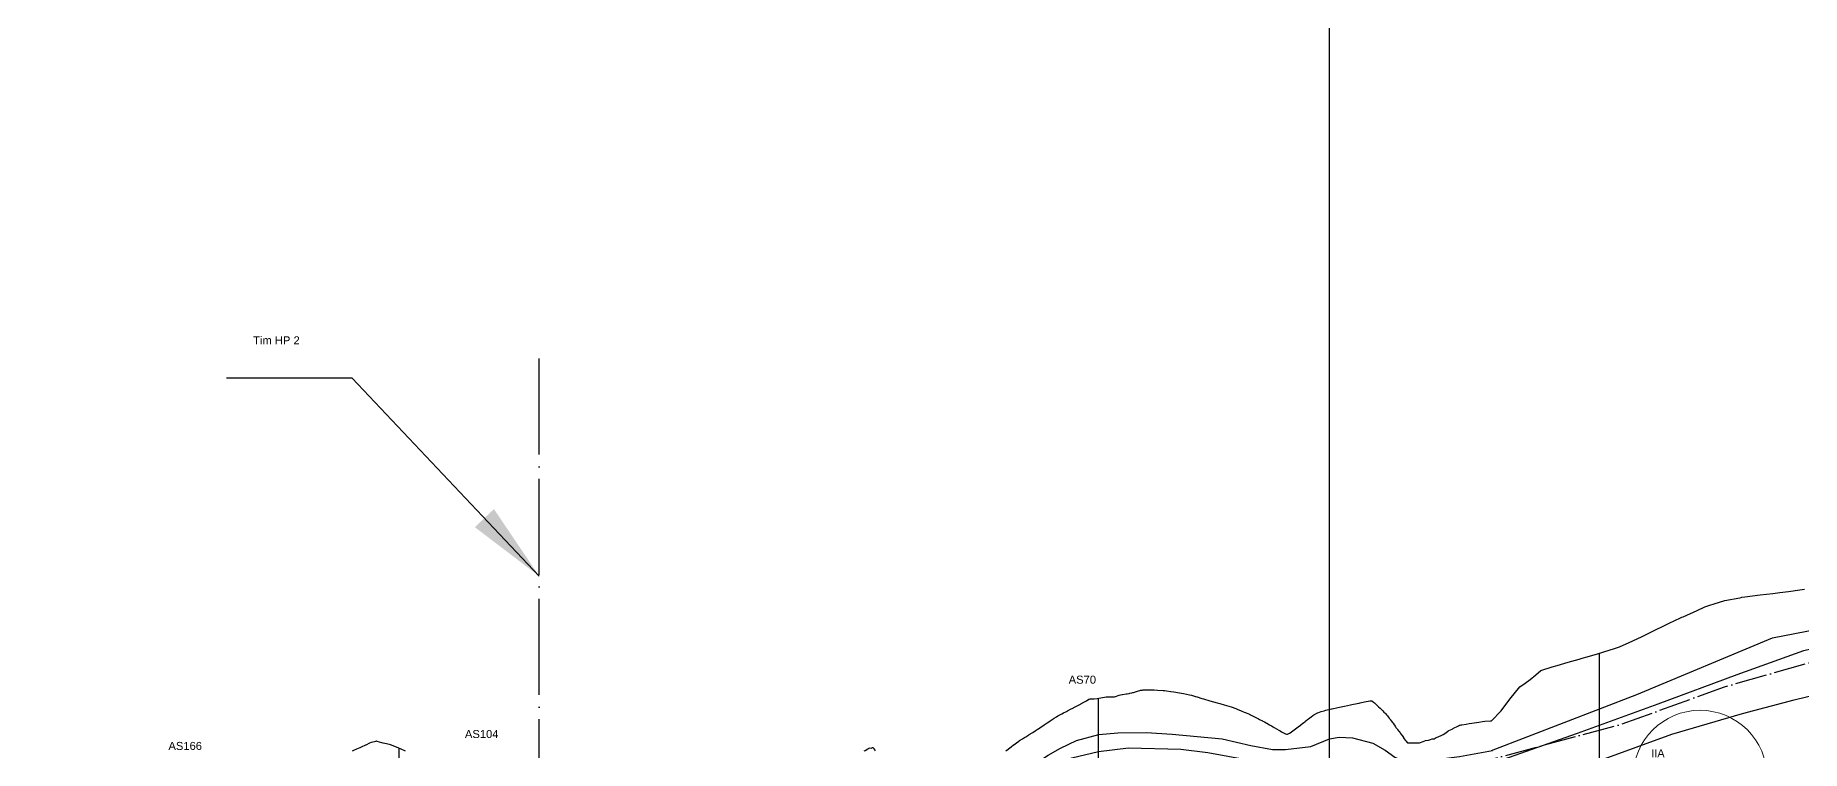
# Model space of a CAD drawing. Header units: inches. Extents: x 444671 to 463716, y 1783086 to 1794968.
# Drawn here: x 451691 to 452574, y 1787611 to 1787969 of the extents above; entities that cross this region are included whole.
import ezdxf

# ---------------------------------------------------------------- set-up
doc = ezdxf.new("R2010")
doc.units = ezdxf.units.IN
doc.header["$MEASUREMENT"] = 0
for name, pattern in [('ACAD_ISO04W100', [30, 24, -3, 0, -3]), ('DASHED2', [9.525, 6.35, -3.175]), ('HIDDEN', [0.375, 0.25, -0.125]), ('NG', [1.8, 0.8, -0.1, 0, -0.1, 0.8])]:
    doc.linetypes.add(name, pattern=pattern)
for name, color, linetype in [('CTTRINH', 4, 'Continuous'), ('Dc', 10, 'Continuous'), ('Dchat', 33, 'Continuous'), ('Dong', 252, 'HIDDEN'), ('khoanmoi', 3, 'Continuous'), ('PEGC', 3, 'Continuous'), ('Text', 3, 'Continuous'), ('Tim', 1, 'ACAD_ISO04W100')]:
    doc.layers.add(name, color=color, linetype=linetype)
for name, color, linetype, lineweight in [('DIACHAT', 33, 'Continuous', 25), ('doi', 33, 'Continuous', 25), ('HOKHOAN', 250, 'DASHED2', 20)]:
    doc.layers.add(name, color=color, linetype=linetype, lineweight=lineweight)
doc.styles.add('1VNI', font='1vni.shx', dxfattribs={"width": 0.8, "height": 15, "bigfont": 'vn1.shx'})
doc.styles.add('vn', font='')
doc.styles.add('VNARIAL', font='')
doc.styles.get('vn').set_extended_font_data('.VnArial')
doc.styles.get('VNARIAL').set_extended_font_data('.VnArial')
doc.linetypes.add('_lA1', pattern='A,2,-0.2,["x",Standard,S=0.1,R=0,X=-0.1,Y=-0.05],-0.1', length=2.3)
doc.linetypes.add('_lA2', pattern='A,2,-0.2,["xx",Standard,S=0.1,R=0,X=-0.1,Y=-0.05],-0.18', length=2.38)
doc.linetypes.add('_lB', pattern='A,2,-0.2,["xxx",Standard,S=0.1,R=0,X=-0.1,Y=-0.05],-0.26', length=2.46)
doc.dimstyles.new('1000', dxfattribs={"dimtxt": 1.5, "dimasz": 1.6, "dimexe": 1, "dimexo": 0.7, "dimgap": 0.3, "dimtad": 1, "dimjust": 2, "dimzin": 0, "dimdsep": 46, "dimtxsty": '1VNI', "dimcen": 1, "dimdle": 1.5, "dimclrd": 3, "dimclre": 3, "dimclrt": 7, "dimaunit": 1, "dimadec": 0, "dimazin": 0, "dimtfac": 1, "dimtmove": 2, "dimatfit": 3, "dimfxl": 0, "dimtolj": 1, "dimtzin": 0, "dimarcsym": 0})

msp = doc.modelspace()

# ---------------------------------------------------------------- linework, layer by layer
at = {"layer": 'Dc', "lineweight": 13}
msp.add_circle((452522.8527, 1787598.1938), 33.4288, dxfattribs=at)
at = {"layer": 'Dchat', "linetype": '_lA1', "ltscale": 70, "flags": 128}
for points in [[(452418.5006, 1787611.481), (452491.2393, 1787639.4493), (452559.0645, 1787667.931), (452620.8731, 1787679.9394), (452683.5402, 1787696.2366), (452723.029, 1787710.8183), (452848.2254, 1787759.6899), (452957.0845, 1787791.4653), (453079.3981, 1787824.4628), (453153.5159, 1787841.1098), (453211.0342, 1787861.6784), (453264.3144, 1787882.247), (453297.6145, 1787896.766), (453320.0164, 1787903.4205), (453335.2419, 1787904.677), (453357.0383, 1787902.2571), (453397.6039, 1787893.7877), (453431.0937, 1787893.1828), (453469.8429, 1787898.0224), (453514.6466, 1787901.6522), (453552.7904, 1787903.4671), (453592.1451, 1787908.3067), (453627.1938, 1787910.6809)], [(449894.6743, 1787610.7555), (449907.5031, 1787613.6246), (449919.7533, 1787616.2018), (449931.489, 1787618.1674), (449938.5605, 1787618.9057), (449943.238, 1787618.9057), (449952.1987, 1787619.1678), (449958.6925, 1787618.6686), (449968.5376, 1787617.8075), (449969.8649, 1787618.2394), (449981.483, 1787618.6025), (449992.3783, 1787618.0581), (449999.8235, 1787617.5137), (450010.9004, 1787616.2435), (450019.7531, 1787614.3254), (450022.5491, 1787613.4876), (450033.4475, 1787609.8597), (450039.1237, 1787610.3132), (450045.5519, 1787612.2885), (450069.5428, 1787615.7561), (450081.5537, 1787616.3276), (450087.56, 1787616.0347), (450092.637, 1787615.2336), (450099.9811, 1787616.6197), (450107.2457, 1787617.0468), (450117.2879, 1787616.4062), (450127.4231, 1787614.4529), (450133.5066, 1787612.8221), (450140.3508, 1787611.4908), (450146.0443, 1787611.1122), (450158.7375, 1787610.5951), (450168.2672, 1787611.3789), (450185.3731, 1787615.0661), (450197.9299, 1787617.5741), (450213.1774, 1787618.4699), (450224.7065, 1787620.2928), (450255.2016, 1787624.0548), (450275.8904, 1787625.8463), (450293.1111, 1787626.742), (450303.918, 1787625.8385), (450312.0404, 1787624.9572), (450334.4369, 1787624.0781), (450395.8781, 1787627.1719), (450480.7664, 1787632.8508), (450567.0581, 1787636.4616), (450622.8198, 1787636.4616), (450653.8455, 1787633.742), (450666.3168, 1787632.1032), (450676.3437, 1787630.5427), (450688.5075, 1787628.6537), (450698.108, 1787627.2978), (450701.1874, 1787626.6854), (450705.7387, 1787625.7301), (450710.715, 1787625.4926), (450720.2207, 1787624.6897), (450729.4081, 1787623.8222), (450743.3057, 1787622.427), (450762.379, 1787619.4194), (450802.2927, 1787613.2193), (450833.1268, 1787606.2577), (450859.1317, 1787601.9293), (450868.2989, 1787600.6509), (450912.5756, 1787600.8325), (450978.5794, 1787600.8325), (451016.3981, 1787601.8527), (451053.0961, 1787599.7775), (451083.5197, 1787595.6577), (451112.912, 1787595.1428), (451143.1284, 1787598.5564), (451147.2311, 1787599.5381), (451172.2709, 1787609.0994), (451193.1312, 1787614.0844), (451217.1659, 1787618.1629), (451246.1889, 1787619.9756), (451263.4213, 1787619.9756), (451283.8281, 1787621.3351), (451303.4864, 1787622.956), (451323.2833, 1787623.9963), (451338.538, 1787625.5438), (451347.3357, 1787626.2218), (451356.6894, 1787626.8895), (451368.0475, 1787626.4444), (451374.506, 1787627.112), (451386.1028, 1787626.7028), (451406.3761, 1787625.361), (451433.2134, 1787623.3927), (451468.9774, 1787619.9408), (451497.0457, 1787616.7422), (451526.1651, 1787612.5508), (451542.6614, 1787609.3522), (451555.7273, 1787605.883), (451574.348, 1787602.8733), (451588.5234, 1787598.6879), (451608.2638, 1787589.5302), (451624.5454, 1787579.5254), (451636.0104, 1787571.6339), (451646.2015, 1787571.6339), (451652.5398, 1787573.2816), (451670.6891, 1787575.7657), (451688.3411, 1787577.0078), (451709.2251, 1787576.511), (451728.8661, 1787574.2752), (451743.7833, 1787571.2943), (451760.1922, 1787569.3069), (451779.6598, 1787568.0653), (451800.0466, 1787569.3074), (451815.0095, 1787571.5455), (451832.1643, 1787576.0169), (451850.3135, 1787580.7368), (451866.7224, 1787583.9662), (451878.6562, 1787584.463), (451895.5623, 1787582.7241), (451914.4574, 1787578.5011), (451926.8884, 1787575.2717), (451940.6173, 1787573.6947), (451948.8372, 1787573.6445), (451963.0415, 1787576.643), (451978.4936, 1787578.3862), (451992.4504, 1787577.6391), (452011.9254, 1787574.4023), (452028.6237, 1787571.414), (452043.8266, 1787569.1728), (452053.7958, 1787567.6786), (452055.8455, 1787567.8461), (452060.8797, 1787569.6674), (452068.7783, 1787574.0037), (452076.1015, 1787577.9163), (452085.3179, 1787582.2866), (452093.9095, 1787584.7839), (452101.4459, 1787586.6521), (452112.7203, 1787587.8379), (452128.3461, 1787587.245), (452140.2835, 1787585.628), (452148.5187, 1787584.9608), (452155.6409, 1787586.0728), (452162.9858, 1787589.1862), (452173.4467, 1787594.7459), (452187.5164, 1787603.2154), (452196.8725, 1787609.2094), (452203.0422, 1787612.7321), (452211.0849, 1787616.5849), (452222.2124, 1787619.4471), (452231.7402, 1787620.4292), (452245.8681, 1787620.586), (452258.8972, 1787619.6449), (452283.8978, 1787617.2904), (452298.1827, 1787613.9966), (452309.0141, 1787611.9576), (452315.495, 1787611.9567), (452328.2101, 1787613.5252), (452337.6287, 1787617.2896), (452342.338, 1787618.2306), (452349.0881, 1787617.9169), (452359.2915, 1787615.2505), (452365.4492, 1787611.6389), (452370.1585, 1787608.1883), (452374.24, 1787606.4629), (452379.7341, 1787606.1492), (452390.793, 1787607.0595), (452402.518, 1787608.5015), (452419.0616, 1787611.5252)]]:
    msp.add_lwpolyline(points, dxfattribs=at)
at = {"layer": 'Dchat', "linetype": '_lA2', "ltscale": 70, "flags": 128}
for points in [[(452418.5617, 1787605.0051), (452461.5754, 1787620.1338), (452501.9401, 1787634.843), (452541.3551, 1787649.5515), (452574.6809, 1787661.5559), (452592.4501, 1787665.6468), (452613.4571, 1787670.7077), (452624.4694, 1787671.5704), (452632.4573, 1787670.7077), (452641.3097, 1787676.9639), (452659.5431, 1787684.352), (452680.4595, 1787690.838), (452728.5147, 1787705.72), (452810.0252, 1787739.2555), (452895.3715, 1787765.1258), (452971.1283, 1787788.1216), (453035.5976, 1787804.4372), (453096.0112, 1787820.7259), (453149.6949, 1787833.4729), (453176.2256, 1787840.8078), (453189.0671, 1787842.7087), (453199.7692, 1787842.9467), (453203.5745, 1787842.7087), (453211.185, 1787849.5997), (453222.1245, 1787856.0155), (453247.7274, 1787869.1567), (453279.7758, 1787882.4992), (453303.8122, 1787891.5722), (453325.1778, 1787895.8418), (453344.941, 1787895.308), (453362.5676, 1787891.0384), (453370.6106, 1787885.8807), (453375.341, 1787881.6451), (453387.567, 1787885.4572), (453410.4583, 1787887.5749), (453445.2189, 1787890.1164), (453485.4905, 1787894.352), (453548.4831, 1787898.2169), (453601.0856, 1787903.58), (453627.1938, 1787903.8435)], [(449894.6743, 1787607.4586), (449901.4435, 1787609.1542), (449909.6077, 1787611.3712), (449921.0555, 1787614.0316), (449931.527, 1787615.7166), (449938.2714, 1787616.5147), (449943.238, 1787617.0896), (449945.9962, 1787616.8733), (449950.0526, 1787616.5985), (449955.0028, 1787615.8427), (449959.3343, 1787614.3999), (449962.6344, 1787612.6135), (449965.4624, 1787610.0105), (449968.9941, 1787611.1609), (449974.9945, 1787612.5149), (449985.5034, 1787613.9058), (449988.3827, 1787614.1781), (450001.807, 1787613.4193), (450027.6425, 1787608.3602), (450038.3283, 1787607.6014), (450051.246, 1787609.1191), (450065.7016, 1787612.1641), (450075.8331, 1787613.6818), (450082.6719, 1787613.6818), (450090.7772, 1787611.1523), (450101.2254, 1787613.9348), (450114.6497, 1787613.4288), (450128.8339, 1787610.8993), (450146.2013, 1787609.8728), (450164.251, 1787609.1926), (450179.4796, 1787609.768), (450201.079, 1787612.689), (450226.2783, 1787614.7113), (450261.8273, 1787618.0817), (450283.553, 1787618.9835), (450296.0167, 1787618.2416), (450311.9648, 1787615.7185), (450321.6309, 1787612.3882), (450329.5261, 1787608.4459), (450342.8337, 1787612.0779), (450365.8875, 1787614.7587), (450413.6619, 1787618.0385), (450450.1162, 1787621.0635), (450465.2749, 1787621.5681), (450475.6771, 1787620.0549), (450481.3582, 1787616.6494), (450494.6433, 1787621.1656), (450517.0835, 1787623.435), (450574.002, 1787626.5562), (450625.6998, 1787625.4215), (450668.4239, 1787620.8967), (450677.8774, 1787620.2527), (450685.2674, 1787619.5341), (450690.7262, 1787618.5571), (450698.108, 1787616.6978), (450700.4957, 1787615.7715), (450703.2523, 1787613.8847), (450711.0279, 1787614.4696), (450719.7705, 1787614.2456), (450729.8582, 1787613.3496), (450745.9984, 1787611.3334), (450768.4154, 1787607.0771), (450791.2807, 1787601.9247), (450813.2903, 1787596.2681), (450821.9343, 1787594.4217), (450868.2989, 1787587.8619), (450958.2438, 1787584.1432), (450991.4284, 1787580.8949), (451003.5399, 1787578.0726), (451011.6142, 1787574.0408), (451025.0234, 1787577.2837), (451043.1906, 1787578.4932), (451089.7023, 1787578.077), (451123.0931, 1787579.7305), (451140.949, 1787583.2863), (451162.3354, 1787589.1149), (451187.2215, 1787594.9436), (451209.3856, 1787598.8294), (451231.9386, 1787601.938), (451265.4922, 1787605.8536), (451287.6563, 1787608.5736), (451309.956, 1787610.4329), (451323.3384, 1787610.8341), (451338.538, 1787610.5784), (451343.6982, 1787610.009), (451349.5067, 1787608.9536), (451355.4472, 1787606.9748), (451359.1175, 1787605.3959), (451371.0811, 1787607.3811), (451384.4033, 1787608.0468), (451406.0519, 1787607.714), (451437.026, 1787606.0498), (451454.3448, 1787604.3857), (451477.7303, 1787602.7294), (451510.0366, 1787599.0683), (451537.6801, 1787594.076), (451556.2139, 1787590.0359), (451568.3349, 1787586.4077), (451592.026, 1787579.1859), (451605.9134, 1787571.7698), (451619.6437, 1787564.6466), (451626.203, 1787558.8871), (451629.3832, 1787554.5179), (451636.6106, 1787561.1724), (451643.3772, 1787566.2038), (451648.098, 1787568.0906), (451656.5025, 1787569.998), (451671.6092, 1787571.4131), (451690.6937, 1787571.4788), (451717.1506, 1787568.5665), (451734.8632, 1787565.8782), (451752.5759, 1787561.3977), (451767.8222, 1787555.1249), (451784.6311, 1787560.8373), (451803.8633, 1787565.8417), (451823.4379, 1787568.6357), (451852.2005, 1787574.623), (451871.5753, 1787576.8183), (451886.1944, 1787576.4155), (451904.3707, 1787573.4218), (451920.35, 1787569.6299), (451940.6173, 1787565.6947), (451951.5792, 1787564.2432), (451963.7633, 1787564.6423), (451985.7348, 1787566.8377), (451993.3826, 1787567.0361), (452011.1595, 1787565.2399), (452040.5214, 1787558.2548), (452059.297, 1787551.4692), (452069.3575, 1787560.8511), (452080.7427, 1787569.0337), (452088.7323, 1787573.2248), (452100.7167, 1787576.6176), (452111.1032, 1787577.0168), (452118.1646, 1787576.4248), (452132.7457, 1787574.429), (452148.1257, 1787570.8366), (452157.7132, 1787567.2443), (452167.3565, 1787579.4439), (452181.538, 1787592.6159), (452195.9193, 1787601.7964), (452208.7027, 1787607.7836), (452222.0853, 1787610.9769), (452237.1229, 1787612.7701), (452263.2889, 1787612.1713), (452276.727, 1787610.5725), (452296.701, 1787606.7805), (452317.8735, 1787603.9865), (452331.7032, 1787602.3891), (452345.0858, 1787601.7904), (452357.6695, 1787601.3912), (452364.533, 1787600.2451), (452374.7168, 1787596.3923), (452382.4769, 1787598.9666), (452388.6153, 1787600.8348), (452401.3208, 1787602.7093), (452418.7207, 1787604.9759)]]:
    msp.add_lwpolyline(points, dxfattribs=at)
at = {"layer": 'Dchat', "linetype": '_lB', "ltscale": 70, "flags": 128}
msp.add_lwpolyline([(452418.5129, 1787587.7152), (452453.4272, 1787599.5639), (452508.7758, 1787619.7332), (452544.0738, 1787630.0645), (452569.8599, 1787636.8278), (452596.6169, 1787643.3098), (452614.7525, 1787647.6245), (452628.7879, 1787649.3505), (452638.7189, 1787649.3505), (452644.6003, 1787655.1903), (452653.4527, 1787660.5838), (452673.1005, 1787668.1343), (452735.1085, 1787692.5832), (452811.7874, 1787723.0648), (452909.079, 1787756.0178), (453005.546, 1787784.8517), (453059.1168, 1787798.5368), (453121.1867, 1787813.6068), (453169.5578, 1787823.6659), (453192.5936, 1787824.9706), (453209.9435, 1787821.5352), (453234.8848, 1787840.2691), (453277.2316, 1787865.1925), (453306.8163, 1787875.6256), (453336.9811, 1787877.9441), (453359.0246, 1787874.4664), (453369.6038, 1787867.9493), (453420.383, 1787877.0056), (453487.138, 1787885.2856), (453556.6554, 1787891.2656), (453627.1938, 1787893.9252)], dxfattribs=at)
at = {"layer": 'Dchat', "lineweight": 13}
msp.add_lwpolyline([(452221.9809, 1787637.3548), (452221.9809, 1787537.3548)], dxfattribs=at)
at = {"layer": 'Defpoints', "linetype": 'ByBlock'}
msp.add_lwpolyline([(452337.4459, 1788790.5698), (452337.4459, 1785760.786)], dxfattribs=at)
at = {"layer": 'DIACHAT', "color": 3, "linetype": 'ByBlock', "ltscale": 10}
for points in [[(452175.766, 1787611.3548), (452176.9123, 1787612.2508), (452177.0449, 1787612.3548), (452177.1417, 1787612.4301), (452178.3384, 1787613.3548), (452179.5806, 1787614.3015), (452179.6496, 1787614.3548), (452179.7508, 1787614.4312), (452181.0418, 1787615.3548), (452182.2199, 1787616.1653), (452182.5016, 1787616.3548), (452182.6446, 1787616.4492), (452184.053, 1787617.3548), (452185.0231, 1787617.9575), (452185.6713, 1787618.3548), (452187.2524, 1787619.3434), (452187.271, 1787619.3548), (452187.4308, 1787619.455), (452188.8668, 1787620.3548), (452189.1828, 1787620.5612), (452190.4278, 1787621.3548), (452191.8884, 1787622.3218), (452191.9382, 1787622.3548), (452192.022, 1787622.4104), (452193.4498, 1787623.3548), (452193.7637, 1787623.564), (452194.958, 1787624.3548), (452195.4558, 1787624.6866), (452196.4641, 1787625.3548), (452197.2495, 1787625.8752), (452197.9689, 1787626.3548), (452198.9805, 1787627.0275), (452199.4739, 1787627.3548), (452199.992, 1787627.6935), (452201.0379, 1787628.3548), (452201.7612, 1787628.8039), (452202.7306, 1787629.3548), (452203.7595, 1787629.939), (452204.5851, 1787630.3548), (452206.0096, 1787631.0683), (452206.5586, 1787631.3548), (452208.1231, 1787632.1726), (452208.4755, 1787632.3548), (452208.8294, 1787632.5419), (452210.4371, 1787633.3548), (452211.158, 1787633.7454), (452212.3343, 1787634.3548), (452213.8332, 1787635.189), (452214.1465, 1787635.3548), (452214.8083, 1787635.7332), (452216.0132, 1787636.3548), (452217.3043, 1787637.134), (452217.5329, 1787637.2294), (452217.9277, 1787637.3548), (452217.9561, 1787637.3548), (452217.9724, 1787637.3548), (452217.9893, 1787637.3548), (452219.3142, 1787637.3548), (452219.8648, 1787637.3548), (452221.354, 1787637.5412), (452225.8728, 1787638.3548), (452226.2691, 1787638.3548), (452226.4078, 1787638.3548), (452226.8073, 1787638.3548), (452226.8886, 1787638.3548), (452227.2908, 1787638.3548), (452228.0564, 1787638.3548), (452228.5309, 1787638.3548), (452228.7877, 1787638.3548), (452230.0597, 1787638.3548), (452231.0171, 1787638.7282), (452231.8904, 1787639.0732), (452232.4323, 1787639.1973), (452233.1311, 1787639.3548), (452233.8725, 1787639.5243), (452234.0526, 1787639.5613), (452235.83, 1787639.8211), (452236.4263, 1787639.8812), (452237.4615, 1787640.0136), (452237.8145, 1787640.1398), (452238.7454, 1787640.3548), (452239.2687, 1787640.4895), (452239.6213, 1787640.5558), (452240.6358, 1787640.9152), (452242.1101, 1787641.3548), (452242.7312, 1787641.5378), (452243.1454, 1787641.6599), (452244.0473, 1787641.7678), (452244.4905, 1787641.8207), (452245.7073, 1787641.8689), (452246.6273, 1787641.9052), (452248.2672, 1787641.9176), (452249.8984, 1787641.9108), (452251.5941, 1787641.7584), (452254.4338, 1787641.5868), (452255.1528, 1787641.481), (452256.1013, 1787641.3548), (452258.2455, 1787641.0539), (452259.7272, 1787640.8798), (452262.6155, 1787640.3548), (452264.5971, 1787639.999), (452267.5511, 1787639.3548), (452268.5041, 1787639.1449), (452270.6071, 1787638.578), (452271.2238, 1787638.4142), (452271.4125, 1787638.3548), (452273.6608, 1787637.6094), (452274.5332, 1787637.3548), (452277.7293, 1787636.3581), (452277.7417, 1787636.3548), (452277.7701, 1787636.3469), (452281.3728, 1787635.3548), (452282.7502, 1787634.9587), (452284.8767, 1787634.3548), (452287.1675, 1787633.746), (452288.4514, 1787633.3548), (452290.8042, 1787632.4753), (452291.0445, 1787632.3548), (452291.3607, 1787632.2201), (452293.4017, 1787631.3548), (452294.8733, 1787630.7481), (452295.8267, 1787630.3548), (452297.5, 1787629.6643), (452298.102, 1787629.3548), (452298.3968, 1787629.2058), (452300.0705, 1787628.3548), (452300.9995, 1787627.8962), (452302.0702, 1787627.3548), (452302.6544, 1787627.0774), (452304.127, 1787626.3548), (452304.313, 1787626.266), (452305.0982, 1787625.8654), (452305.9587, 1787625.3548), (452306.2586, 1787625.1814), (452307.6596, 1787624.3548), (452308.5709, 1787623.832), (452309.3852, 1787623.3548), (452309.9167, 1787623.0492), (452311.1216, 1787622.3548), (452312.2873, 1787621.693), (452312.8701, 1787621.3548), (452313.6018, 1787620.9399), (452314.6232, 1787620.3548), (452315.2887, 1787619.9463), (452315.6535, 1787619.791), (452316.0605, 1787619.6205), (452316.3276, 1787619.6503), (452316.6338, 1787619.645), (452317.5597, 1787620.1728), (452317.7098, 1787620.2502), (452317.7961, 1787620.3169), (452317.8371, 1787620.3548), (452317.9147, 1787620.4122), (452319.1877, 1787621.3548), (452319.9596, 1787621.927), (452320.5376, 1787622.3548), (452321.8706, 1787623.3243), (452321.9107, 1787623.3548), (452323.0896, 1787624.2497), (452323.2213, 1787624.3548), (452324.2707, 1787625.1554), (452324.5195, 1787625.3548), (452325.4447, 1787626.0642), (452325.8064, 1787626.3548), (452326.6162, 1787626.9783), (452327.0837, 1787627.3548), (452327.7712, 1787627.888), (452328.3501, 1787628.3548), (452329.2572, 1787628.9651), (452329.7942, 1787629.3548), (452331.5971, 1787630.2953), (452331.7616, 1787630.3548), (452333.417, 1787630.9538), (452334.904, 1787631.3548), (452335.7943, 1787631.6379), (452338.5926, 1787632.3548), (452338.65, 1787632.371), (452338.8526, 1787632.4213), (452341.7596, 1787633.0179), (452343.3645, 1787633.3548), (452345.1577, 1787633.7278), (452348.1381, 1787634.3548), (452348.7903, 1787634.4906), (452351.3338, 1787635.0267), (452352.3663, 1787635.2325), (452352.9395, 1787635.3548), (452355.12, 1787635.7977), (452357.6863, 1787636.3548), (452357.768, 1787636.3721), (452357.8047, 1787636.3726), (452357.9289, 1787636.3548), (452358.7115, 1787636.3548), (452359.5175, 1787635.7633), (452359.9934, 1787635.3548), (452360.9495, 1787634.5048), (452361.0861, 1787634.3548), (452361.9576, 1787633.5692), (452362.15, 1787633.3548), (452362.9407, 1787632.6325), (452363.1861, 1787632.3548), (452363.8934, 1787631.6979), (452364.1913, 1787631.3548), (452364.824, 1787630.7692), (452365.1744, 1787630.3548), (452365.7278, 1787629.8411), (452366.1361, 1787629.3548), (452366.5242, 1787628.9272), (452366.9758, 1787628.3548), (452367.4626, 1787627.6713), (452367.6789, 1787627.3548), (452367.9015, 1787627.0857), (452368.4587, 1787626.3548), (452369.0654, 1787625.5386), (452369.2068, 1787625.3548), (452369.3332, 1787625.169), (452369.9107, 1787624.3548), (452370.0548, 1787624.1535), (452370.6296, 1787623.3548), (452370.801, 1787623.0784), (452371.3389, 1787622.3548), (452371.6364, 1787621.9561), (452372.0783, 1787621.3548), (452372.3879, 1787621.0424), (452372.9354, 1787620.3548), (452373.1152, 1787620.0875), (452373.623, 1787619.3548), (452373.7818, 1787619.1536), (452374.3559, 1787618.3548), (452374.4643, 1787618.1515), (452374.9661, 1787617.3548), (452375.4657, 1787616.7441), (452375.684, 1787616.3548), (452376.3446, 1787615.5498), (452376.5447, 1787615.3548), (452376.8076, 1787615.3548), (452379.7434, 1787615.3548), (452380.1657, 1787615.3548), (452382.2585, 1787615.3548), (452382.3702, 1787615.3548), (452382.6466, 1787615.3548), (452384.3619, 1787616.0786), (452385.2086, 1787616.3548), (452385.6121, 1787616.5356), (452387.0815, 1787616.7531), (452388.0012, 1787616.9791), (452388.8843, 1787617.3548), (452389.8871, 1787617.3548), (452390.9069, 1787618.0069), (452391.9465, 1787618.3548), (452393.8029, 1787619.1337), (452394.136, 1787619.3548), (452394.3875, 1787619.5359), (452395.6899, 1787620.3548), (452396.7389, 1787621.1274), (452397.0637, 1787621.3548), (452397.2758, 1787621.4659), (452398.1406, 1787621.9145), (452398.8271, 1787622.2562), (452399.0507, 1787622.3548), (452400.2963, 1787622.9424), (452400.9946, 1787623.3548), (452401.4579, 1787623.5906), (452402.0578, 1787623.9189), (452402.5687, 1787624.1443), (452402.9032, 1787624.268), (452403.4241, 1787624.3548), (452403.6458, 1787624.3886), (452403.6979, 1787624.3998), (452405.9686, 1787624.7519), (452407.4415, 1787624.9813), (452408.7302, 1787625.1793), (452409.9165, 1787625.3548), (452412.1859, 1787625.7008), (452414.0596, 1787625.9696), (452415.319, 1787626.1139), (452418.0675, 1787626.3548), (452418.4996, 1787626.3963)], [(452175.766, 1787611.3548), (452176.9123, 1787612.2508), (452177.0449, 1787612.3548), (452177.1417, 1787612.4301), (452178.3384, 1787613.3548), (452179.5806, 1787614.3015), (452179.6496, 1787614.3548), (452179.7508, 1787614.4312), (452181.0418, 1787615.3548), (452182.2199, 1787616.1653), (452182.5016, 1787616.3548), (452182.6446, 1787616.4492), (452184.053, 1787617.3548), (452185.0231, 1787617.9575), (452185.6713, 1787618.3548), (452187.2524, 1787619.3434), (452187.271, 1787619.3548), (452187.4308, 1787619.455), (452188.8668, 1787620.3548), (452189.1828, 1787620.5612), (452190.4278, 1787621.3548), (452191.8884, 1787622.3218), (452191.9382, 1787622.3548), (452192.022, 1787622.4104), (452193.4498, 1787623.3548), (452193.7637, 1787623.564), (452194.958, 1787624.3548), (452195.4558, 1787624.6866), (452196.4641, 1787625.3548), (452197.2495, 1787625.8752), (452197.9689, 1787626.3548), (452198.9805, 1787627.0275), (452199.4739, 1787627.3548), (452199.992, 1787627.6935), (452201.0379, 1787628.3548), (452201.7612, 1787628.8039), (452202.7306, 1787629.3548), (452203.7595, 1787629.939), (452204.5851, 1787630.3548), (452206.0096, 1787631.0683), (452206.5586, 1787631.3548), (452208.1231, 1787632.1726), (452208.4755, 1787632.3548), (452208.8294, 1787632.5419), (452210.4371, 1787633.3548), (452211.158, 1787633.7454), (452212.3343, 1787634.3548), (452213.8332, 1787635.189), (452214.1465, 1787635.3548), (452214.8083, 1787635.7332), (452216.0132, 1787636.3548), (452217.3043, 1787637.134), (452217.5329, 1787637.2294), (452217.9277, 1787637.3548), (452217.9561, 1787637.3548), (452217.9724, 1787637.3548), (452217.9893, 1787637.3548), (452219.3142, 1787637.3548), (452219.8648, 1787637.3548), (452221.354, 1787637.5412), (452225.8728, 1787638.3548), (452226.2691, 1787638.3548), (452226.4078, 1787638.3548), (452226.8073, 1787638.3548), (452226.8886, 1787638.3548), (452227.2908, 1787638.3548), (452228.0564, 1787638.3548), (452228.5309, 1787638.3548), (452228.7877, 1787638.3548), (452230.0597, 1787638.3548), (452231.0171, 1787638.7282), (452231.8904, 1787639.0732), (452232.4323, 1787639.1973), (452233.1311, 1787639.3548), (452233.8725, 1787639.5243), (452234.0526, 1787639.5613), (452235.83, 1787639.8211), (452236.4263, 1787639.8812), (452237.4615, 1787640.0136), (452237.8145, 1787640.1398), (452238.7454, 1787640.3548), (452239.2687, 1787640.4895), (452239.6213, 1787640.5558), (452240.6358, 1787640.9152), (452242.1101, 1787641.3548), (452242.7312, 1787641.5378), (452243.1454, 1787641.6599), (452244.0473, 1787641.7678), (452244.4905, 1787641.8207), (452245.7073, 1787641.8689), (452246.6273, 1787641.9052), (452248.2672, 1787641.9176), (452249.8984, 1787641.9108), (452251.5941, 1787641.7584), (452254.4338, 1787641.5868), (452255.1528, 1787641.481), (452256.1013, 1787641.3548), (452258.2455, 1787641.0539), (452259.7272, 1787640.8798), (452262.6155, 1787640.3548), (452264.5971, 1787639.999), (452267.5511, 1787639.3548), (452268.5041, 1787639.1449), (452270.6071, 1787638.578), (452271.2238, 1787638.4142), (452271.4125, 1787638.3548), (452273.6608, 1787637.6094), (452274.5332, 1787637.3548), (452277.7293, 1787636.3581), (452277.7417, 1787636.3548), (452277.7701, 1787636.3469), (452281.3728, 1787635.3548), (452282.7502, 1787634.9587), (452284.8767, 1787634.3548), (452287.1675, 1787633.746), (452288.4514, 1787633.3548), (452290.8042, 1787632.4753), (452291.0445, 1787632.3548), (452291.3607, 1787632.2201), (452293.4017, 1787631.3548), (452294.8733, 1787630.7481), (452295.8267, 1787630.3548), (452297.5, 1787629.6643), (452298.102, 1787629.3548), (452298.3968, 1787629.2058), (452300.0705, 1787628.3548), (452300.9995, 1787627.8962), (452302.0702, 1787627.3548), (452302.6544, 1787627.0774), (452304.127, 1787626.3548), (452304.313, 1787626.266), (452305.0982, 1787625.8654), (452305.9587, 1787625.3548), (452306.2586, 1787625.1814), (452307.6596, 1787624.3548), (452308.5709, 1787623.832), (452309.3852, 1787623.3548), (452309.9167, 1787623.0492), (452311.1216, 1787622.3548), (452312.2873, 1787621.693), (452312.8701, 1787621.3548), (452313.6018, 1787620.9399), (452314.6232, 1787620.3548), (452315.2887, 1787619.9463), (452315.6535, 1787619.791), (452316.0605, 1787619.6205), (452316.3276, 1787619.6503), (452316.6338, 1787619.645), (452317.5597, 1787620.1728), (452317.7098, 1787620.2502), (452317.7961, 1787620.3169), (452317.8371, 1787620.3548), (452317.9147, 1787620.4122), (452319.1877, 1787621.3548), (452319.9596, 1787621.927), (452320.5376, 1787622.3548), (452321.8706, 1787623.3243), (452321.9107, 1787623.3548), (452323.0896, 1787624.2497), (452323.2213, 1787624.3548), (452324.2707, 1787625.1554), (452324.5195, 1787625.3548), (452325.4447, 1787626.0642), (452325.8064, 1787626.3548), (452326.6162, 1787626.9783), (452327.0837, 1787627.3548), (452327.7712, 1787627.888), (452328.3501, 1787628.3548), (452329.2572, 1787628.9651), (452329.7942, 1787629.3548), (452331.5971, 1787630.2953), (452331.7616, 1787630.3548), (452333.417, 1787630.9538), (452334.904, 1787631.3548), (452335.7943, 1787631.6379), (452338.5926, 1787632.3548), (452338.65, 1787632.371), (452338.8526, 1787632.4213), (452341.7596, 1787633.0179), (452343.3645, 1787633.3548), (452345.1577, 1787633.7278), (452348.1381, 1787634.3548), (452348.7903, 1787634.4906), (452351.3338, 1787635.0267), (452352.3663, 1787635.2325), (452352.9395, 1787635.3548), (452355.12, 1787635.7977), (452357.6863, 1787636.3548), (452357.768, 1787636.3721), (452357.8047, 1787636.3726), (452357.9289, 1787636.3548), (452358.7115, 1787636.3548), (452359.5175, 1787635.7633), (452359.9934, 1787635.3548), (452360.9495, 1787634.5048), (452361.0861, 1787634.3548), (452361.9576, 1787633.5692), (452362.15, 1787633.3548), (452362.9407, 1787632.6325), (452363.1861, 1787632.3548), (452363.8934, 1787631.6979), (452364.1913, 1787631.3548), (452364.824, 1787630.7692), (452365.1744, 1787630.3548), (452365.7278, 1787629.8411), (452366.1361, 1787629.3548), (452366.5242, 1787628.9272), (452366.9758, 1787628.3548), (452367.4626, 1787627.6713), (452367.6789, 1787627.3548), (452367.9015, 1787627.0857), (452368.4587, 1787626.3548), (452369.0654, 1787625.5386), (452369.2068, 1787625.3548), (452369.3332, 1787625.169), (452369.9107, 1787624.3548), (452370.0548, 1787624.1535), (452370.6296, 1787623.3548), (452370.801, 1787623.0784), (452371.3389, 1787622.3548), (452371.6364, 1787621.9561), (452372.0783, 1787621.3548), (452372.3879, 1787621.0424), (452372.9354, 1787620.3548), (452373.1152, 1787620.0875), (452373.623, 1787619.3548), (452373.7818, 1787619.1536), (452374.3559, 1787618.3548), (452374.4643, 1787618.1515), (452374.9661, 1787617.3548), (452375.4657, 1787616.7441), (452375.684, 1787616.3548), (452376.3446, 1787615.5498), (452376.5447, 1787615.3548), (452376.8076, 1787615.3548), (452379.7434, 1787615.3548), (452380.1657, 1787615.3548), (452382.2585, 1787615.3548), (452382.3702, 1787615.3548), (452382.6466, 1787615.3548), (452384.3619, 1787616.0786), (452385.2086, 1787616.3548), (452385.6121, 1787616.5356), (452387.0815, 1787616.7531), (452388.0012, 1787616.9791), (452388.8843, 1787617.3548), (452389.8871, 1787617.3548), (452390.9069, 1787618.0069), (452391.9465, 1787618.3548), (452393.8029, 1787619.1337), (452394.136, 1787619.3548), (452394.3875, 1787619.5359), (452395.6899, 1787620.3548), (452396.7389, 1787621.1274), (452397.0637, 1787621.3548), (452397.2758, 1787621.4659), (452398.1406, 1787621.9145), (452398.8271, 1787622.2562), (452399.0507, 1787622.3548), (452400.2963, 1787622.9424), (452400.9946, 1787623.3548), (452401.4579, 1787623.5906), (452402.0578, 1787623.9189), (452402.5687, 1787624.1443), (452402.9032, 1787624.268), (452403.4241, 1787624.3548), (452403.6458, 1787624.3886), (452403.6979, 1787624.3998), (452405.9686, 1787624.7519), (452407.4415, 1787624.9813), (452408.7302, 1787625.1793), (452409.9165, 1787625.3548), (452412.1859, 1787625.7008), (452414.0596, 1787625.9696), (452415.319, 1787626.1139), (452418.0675, 1787626.3548), (452418.4996, 1787626.3963)], [(451849.0459, 1787611.3548), (451849.735, 1787611.6576), (451851.293, 1787612.3548), (451852.9303, 1787613.0684), (451853.5737, 1787613.3548), (451855.8087, 1787614.3204), (451855.8864, 1787614.3548), (451855.9843, 1787614.407), (451857.7513, 1787615.3548), (451858.6193, 1787615.7552), (451860.7593, 1787616.2462), (451861.0404, 1787616.2892), (451861.1972, 1787616.2448), (451863.5529, 1787615.5936), (451864.2997, 1787615.3876), (451864.409, 1787615.3548), (451866.0861, 1787614.9778), (451867.4091, 1787614.6762), (451867.945, 1787614.5502), (451868.4535, 1787614.3548), (451870.3838, 1787613.556), (451870.8673, 1787613.3548), (451872.0896, 1787612.8455), (451873.2686, 1787612.3548), (451875.4286, 1787611.3853)], [(451849.0459, 1787611.3548), (451849.735, 1787611.6576), (451851.293, 1787612.3548), (451852.9303, 1787613.0684), (451853.5737, 1787613.3548), (451855.8087, 1787614.3204), (451855.8864, 1787614.3548), (451855.9843, 1787614.407), (451857.7513, 1787615.3548), (451858.6193, 1787615.7552), (451860.7593, 1787616.2462), (451861.0404, 1787616.2892), (451861.1972, 1787616.2448), (451863.5529, 1787615.5936), (451864.2997, 1787615.3876), (451864.409, 1787615.3548), (451866.0861, 1787614.9778), (451867.4091, 1787614.6762), (451867.945, 1787614.5502), (451868.4535, 1787614.3548), (451870.3838, 1787613.556), (451870.8673, 1787613.3548), (451872.0896, 1787612.8455), (451873.2686, 1787612.3548), (451875.4286, 1787611.3853)], [(452104.9745, 1787611.3548), (452105.3796, 1787611.5886), (452106.6891, 1787612.3548), (452107.4542, 1787612.702), (452107.9887, 1787612.8626), (452108.4771, 1787612.7561), (452109.0396, 1787612.999), (452109.443, 1787612.9874), (452109.7288, 1787612.3548), (452110.2278, 1787611.6387), (452110.4296, 1787611.3548)], [(452104.9745, 1787611.3548), (452105.3796, 1787611.5886), (452106.6891, 1787612.3548), (452107.4542, 1787612.702), (452107.9887, 1787612.8626), (452108.4771, 1787612.7561), (452109.0396, 1787612.999), (452109.443, 1787612.9874), (452109.7288, 1787612.3548), (452110.2278, 1787611.6387), (452110.4296, 1787611.3548)]]:
    msp.add_lwpolyline(points, dxfattribs=at)
at = {"layer": 'doi', "color": 4, "linetype": 'NG', "ltscale": 20, "flags": 128}
msp.add_lwpolyline([(450040.3499, 1787613.3425), (450065.0817, 1787616.1325), (450089.0041, 1787618.8299), (450105.5922, 1787619.5502), (450128.4308, 1787617.3894), (450146.151, 1787615.6341), (450167.5764, 1787611.322), (450205.0021, 1787611.8672), (450237.6975, 1787612.1073), (450283.9861, 1787611.3799), (450332.4445, 1787610.3039), (450375.5186, 1787610.3039), (450457.0938, 1787608.94), (450550.4493, 1787602.309), (450637.6105, 1787592.8045), (450743.5287, 1787580.1431), (450809.8254, 1787574.9704), (450848.4891, 1787573.8687), (450920.5911, 1787571.3316), (450967.3051, 1787570.8242), (451009.4492, 1787569.8094), (451054.3012, 1787570.8242), (451109.1394, 1787571.839), (451144.8412, 1787574.8895), (451179.8767, 1787578.9488), (451203.2337, 1787580.9784), (451231.1606, 1787581.9933), (451287.0143, 1787584.0229), (451314.4334, 1787583.0081), (451338.538, 1787581.4438), (451384.5982, 1787579.8799), (451431.1531, 1787577.3651), (451487.774, 1787574.8503), (451542.5075, 1787573.593), (451590.0955, 1787572.3282), (451646.3359, 1787573.08), (451733.4428, 1787567.6616), (451825.2156, 1787563.1937), (451916.9485, 1787567.0665), (451996.4831, 1787571.7023), (452105.5596, 1787581.9533), (452192.4272, 1787597.9591), (452250.3223, 1787602.5868), (452298.4983, 1787602.5773), (452347.3513, 1787603.4042), (452383.4879, 1787604.0854), (452418.2717, 1787607.0182), (452483.7423, 1787624.7609), (452535.1006, 1787643.3702), (452612.4175, 1787665.4425), (452731.1541, 1787704.9888), (452921.8466, 1787769.5356), (453024.0153, 1787802.6441), (453134.468, 1787833.9133), (453217.6926, 1787857.171), (453305.1343, 1787884.7614), (453345.6337, 1787890.2795), (453397.1782, 1787891.1992), (453570.5042, 1787899.5022), (453627.1938, 1787900.6504)], dxfattribs=at)
at = {"layer": 'Dong', "linetype": 'ByBlock'}
for p, q in [((452472.4938, 1787038.3548), (452472.4938, 1787660.2529)), ((451872.4938, 1787038.3548), (451872.4938, 1787612.6772))]:
    msp.add_line(p, q, dxfattribs=at)
at = {"layer": 'HOKHOAN', "linetype": 'ByBlock', "ltscale": 0.03}
msp.add_lwpolyline([(452222.1389, 1787637.3255), (452222.1389, 1787537.3255)], dxfattribs=at)
at = {"layer": 'PEGC', "color": 3}
msp.add_lwpolyline([(452418.4996, 1787626.3963), (452423.3591, 1787631.439), (452423.3591, 1787631.439), (452427.7357, 1787637.227), (452432.6629, 1787643.3527), (452435.4684, 1787645.2091), (452437.8939, 1787647.0893), (452440.7048, 1787649.4051), (452443.1743, 1787651.5095), (452448.9549, 1787653.3548), (452451.3863, 1787654.0895), (452456.9627, 1787655.6783), (452462.3573, 1787657.21), (452463.8941, 1787657.6473), (452466.389, 1787658.3548), (452471.5134, 1787659.9509), (452477.3599, 1787661.752), (452479.9998, 1787662.5695), (452482.5623, 1787663.3548), (452487.4296, 1787665.6109), (452493.5813, 1787668.3548), (452494.606, 1787668.8741), (452496.5318, 1787669.8252), (452501.2565, 1787672.1799), (452503.6783, 1787673.3548), (452507.3315, 1787675.192), (452513.144, 1787677.8186), (452513.8175, 1787678.1361), (452514.3306, 1787678.3548), (452521.3499, 1787681.4742), (452525.3136, 1787683.3548), (452527.7004, 1787684.2434), (452529.8908, 1787684.8262), (452535.2895, 1787686.5617), (452542.6828, 1787687.9384), (452543.3341, 1787688.1103), (452543.6728, 1787688.1712), (452545.2011, 1787688.3548), (452552.9565, 1787689.3254), (452559.1996, 1787690.1068), (452562.7185, 1787690.5698), (452567.0552, 1787691.1181), (452572.657, 1787691.8624), (452574.9927, 1787692.1608)], dxfattribs=at)
at = {"layer": 'Text'}
for points in [[(452175.766, 1787611.3548), (452176.9123, 1787612.2508), (452177.0449, 1787612.3548), (452177.1417, 1787612.4301), (452178.3384, 1787613.3548), (452179.5806, 1787614.3015), (452179.6496, 1787614.3548), (452179.7508, 1787614.4312), (452181.0418, 1787615.3548), (452182.2199, 1787616.1653), (452182.5016, 1787616.3548), (452182.6446, 1787616.4492), (452184.053, 1787617.3548), (452185.0231, 1787617.9575), (452185.6713, 1787618.3548), (452187.2524, 1787619.3434), (452187.271, 1787619.3548), (452187.4308, 1787619.455), (452188.8668, 1787620.3548), (452189.1828, 1787620.5612), (452190.4278, 1787621.3548), (452191.8884, 1787622.3218), (452191.9382, 1787622.3548), (452192.022, 1787622.4104), (452193.4498, 1787623.3548), (452193.7637, 1787623.564), (452194.958, 1787624.3548), (452195.4558, 1787624.6866), (452196.4641, 1787625.3548), (452197.2495, 1787625.8752), (452197.9689, 1787626.3548), (452198.9805, 1787627.0275), (452199.4739, 1787627.3548), (452199.992, 1787627.6935), (452201.0379, 1787628.3548), (452201.7612, 1787628.8039), (452202.7306, 1787629.3548), (452203.7595, 1787629.939), (452204.5851, 1787630.3548), (452206.0096, 1787631.0683), (452206.5586, 1787631.3548), (452208.1231, 1787632.1726), (452208.4755, 1787632.3548), (452208.8294, 1787632.5419), (452210.4371, 1787633.3548), (452211.158, 1787633.7454), (452212.3343, 1787634.3548), (452213.8332, 1787635.189), (452214.1465, 1787635.3548), (452214.8083, 1787635.7332), (452216.0132, 1787636.3548), (452217.3043, 1787637.134), (452217.5329, 1787637.2294), (452217.9277, 1787637.3548), (452217.9561, 1787637.3548), (452217.9724, 1787637.3548), (452217.9893, 1787637.3548), (452219.3142, 1787637.3548), (452219.8648, 1787637.3548), (452221.354, 1787637.5412), (452225.8728, 1787638.3548), (452226.2691, 1787638.3548), (452226.4078, 1787638.3548), (452226.8073, 1787638.3548), (452226.8886, 1787638.3548), (452227.2908, 1787638.3548), (452228.0564, 1787638.3548), (452228.5309, 1787638.3548), (452228.7877, 1787638.3548), (452230.0597, 1787638.3548), (452231.0171, 1787638.7282), (452231.8904, 1787639.0732), (452232.4323, 1787639.1973), (452233.1311, 1787639.3548), (452233.8725, 1787639.5243), (452234.0526, 1787639.5613), (452235.83, 1787639.8211), (452236.4263, 1787639.8812), (452237.4615, 1787640.0136), (452237.8145, 1787640.1398), (452238.7454, 1787640.3548), (452239.2687, 1787640.4895), (452239.6213, 1787640.5558), (452240.6358, 1787640.9152), (452242.1101, 1787641.3548), (452242.7312, 1787641.5378), (452243.1454, 1787641.6599), (452244.0473, 1787641.7678), (452244.4905, 1787641.8207), (452245.7073, 1787641.8689), (452246.6273, 1787641.9052), (452248.2672, 1787641.9176), (452249.8984, 1787641.9108), (452251.5941, 1787641.7584), (452254.4338, 1787641.5868), (452255.1528, 1787641.481), (452256.1013, 1787641.3548), (452258.2455, 1787641.0539), (452259.7272, 1787640.8798), (452262.6155, 1787640.3548), (452264.5971, 1787639.999), (452267.5511, 1787639.3548), (452268.5041, 1787639.1449), (452270.6071, 1787638.578), (452271.2238, 1787638.4142), (452271.4125, 1787638.3548), (452273.6608, 1787637.6094), (452274.5332, 1787637.3548), (452277.7293, 1787636.3581), (452277.7417, 1787636.3548), (452277.7701, 1787636.3469), (452281.3728, 1787635.3548), (452282.7502, 1787634.9587), (452284.8767, 1787634.3548), (452287.1675, 1787633.746), (452288.4514, 1787633.3548), (452290.8042, 1787632.4753), (452291.0445, 1787632.3548), (452291.3607, 1787632.2201), (452293.4017, 1787631.3548), (452294.8733, 1787630.7481), (452295.8267, 1787630.3548), (452297.5, 1787629.6643), (452298.102, 1787629.3548), (452298.3968, 1787629.2058), (452300.0705, 1787628.3548), (452300.9995, 1787627.8962), (452302.0702, 1787627.3548), (452302.6544, 1787627.0774), (452304.127, 1787626.3548), (452304.313, 1787626.266), (452305.0982, 1787625.8654), (452305.9587, 1787625.3548), (452306.2586, 1787625.1814), (452307.6596, 1787624.3548), (452308.5709, 1787623.832), (452309.3852, 1787623.3548), (452309.9167, 1787623.0492), (452311.1216, 1787622.3548), (452312.2873, 1787621.693), (452312.8701, 1787621.3548), (452313.6018, 1787620.9399), (452314.6232, 1787620.3548), (452315.2887, 1787619.9463), (452315.6535, 1787619.791), (452316.0605, 1787619.6205), (452316.3276, 1787619.6503), (452316.6338, 1787619.645), (452317.5597, 1787620.1728), (452317.7098, 1787620.2502), (452317.7961, 1787620.3169), (452317.8371, 1787620.3548), (452317.9147, 1787620.4122), (452319.1877, 1787621.3548), (452319.9596, 1787621.927), (452320.5376, 1787622.3548), (452321.8706, 1787623.3243), (452321.9107, 1787623.3548), (452323.0896, 1787624.2497), (452323.2213, 1787624.3548), (452324.2707, 1787625.1554), (452324.5195, 1787625.3548), (452325.4447, 1787626.0642), (452325.8064, 1787626.3548), (452326.6162, 1787626.9783), (452327.0837, 1787627.3548), (452327.7712, 1787627.888), (452328.3501, 1787628.3548), (452329.2572, 1787628.9651), (452329.7942, 1787629.3548), (452331.5971, 1787630.2953), (452331.7616, 1787630.3548), (452333.417, 1787630.9538), (452334.904, 1787631.3548), (452335.7943, 1787631.6379), (452338.5926, 1787632.3548), (452338.65, 1787632.371), (452338.8526, 1787632.4213), (452341.7596, 1787633.0179), (452343.3645, 1787633.3548), (452345.1577, 1787633.7278), (452348.1381, 1787634.3548), (452348.7903, 1787634.4906), (452351.3338, 1787635.0267), (452352.3663, 1787635.2325), (452352.9395, 1787635.3548), (452355.12, 1787635.7977), (452357.6863, 1787636.3548), (452357.768, 1787636.3721), (452357.8047, 1787636.3726), (452357.9289, 1787636.3548), (452358.7115, 1787636.3548), (452359.5175, 1787635.7633), (452359.9934, 1787635.3548), (452360.9495, 1787634.5048), (452361.0861, 1787634.3548), (452361.9576, 1787633.5692), (452362.15, 1787633.3548), (452362.9407, 1787632.6325), (452363.1861, 1787632.3548), (452363.8934, 1787631.6979), (452364.1913, 1787631.3548), (452364.824, 1787630.7692), (452365.1744, 1787630.3548), (452365.7278, 1787629.8411), (452366.1361, 1787629.3548), (452366.5242, 1787628.9272), (452366.9758, 1787628.3548), (452367.4626, 1787627.6713), (452367.6789, 1787627.3548), (452367.9015, 1787627.0857), (452368.4587, 1787626.3548), (452369.0654, 1787625.5386), (452369.2068, 1787625.3548), (452369.3332, 1787625.169), (452369.9107, 1787624.3548), (452370.0548, 1787624.1535), (452370.6296, 1787623.3548), (452370.801, 1787623.0784), (452371.3389, 1787622.3548), (452371.6364, 1787621.9561), (452372.0783, 1787621.3548), (452372.3879, 1787621.0424), (452372.9354, 1787620.3548), (452373.1152, 1787620.0875), (452373.623, 1787619.3548), (452373.7818, 1787619.1536), (452374.3559, 1787618.3548), (452374.4643, 1787618.1515), (452374.9661, 1787617.3548), (452375.4657, 1787616.7441), (452375.684, 1787616.3548), (452376.3446, 1787615.5498), (452376.5447, 1787615.3548), (452376.8076, 1787615.3548), (452379.7434, 1787615.3548), (452380.1657, 1787615.3548), (452382.2585, 1787615.3548), (452382.3702, 1787615.3548), (452382.6466, 1787615.3548), (452384.3619, 1787616.0786), (452385.2086, 1787616.3548), (452385.6121, 1787616.5356), (452387.0815, 1787616.7531), (452388.0012, 1787616.9791), (452388.8843, 1787617.3548), (452389.8871, 1787617.3548), (452390.9069, 1787618.0069), (452391.9465, 1787618.3548), (452393.8029, 1787619.1337), (452394.136, 1787619.3548), (452394.3875, 1787619.5359), (452395.6899, 1787620.3548), (452396.7389, 1787621.1274), (452397.0637, 1787621.3548), (452397.2758, 1787621.4659), (452398.1406, 1787621.9145), (452398.8271, 1787622.2562), (452399.0507, 1787622.3548), (452400.2963, 1787622.9424), (452400.9946, 1787623.3548), (452401.4579, 1787623.5906), (452402.0578, 1787623.9189), (452402.5687, 1787624.1443), (452402.9032, 1787624.268), (452403.4241, 1787624.3548), (452403.6458, 1787624.3886), (452403.6979, 1787624.3998), (452405.9686, 1787624.7519), (452407.4415, 1787624.9813), (452408.7302, 1787625.1793), (452409.9165, 1787625.3548), (452412.1859, 1787625.7008), (452414.0596, 1787625.9696), (452415.319, 1787626.1139), (452418.4957, 1787626.3923), (452423.3591, 1787631.439), (452423.3591, 1787631.439), (452427.7357, 1787637.227), (452432.6629, 1787643.3527), (452435.4684, 1787645.2091), (452437.8939, 1787647.0893), (452440.7048, 1787649.4051), (452443.1743, 1787651.5095), (452448.9549, 1787653.3548), (452451.3863, 1787654.0895), (452456.9627, 1787655.6783), (452462.3573, 1787657.21), (452463.8941, 1787657.6473), (452466.389, 1787658.3548), (452471.5134, 1787659.9509), (452477.3599, 1787661.752), (452479.9998, 1787662.5695), (452482.5623, 1787663.3548), (452487.4296, 1787665.6109), (452493.5813, 1787668.3548), (452494.606, 1787668.8741), (452496.5318, 1787669.8252), (452501.2565, 1787672.1799), (452503.6783, 1787673.3548), (452507.3315, 1787675.192), (452513.144, 1787677.8186), (452513.8175, 1787678.1361), (452514.3306, 1787678.3548), (452521.3499, 1787681.4742), (452525.3136, 1787683.3548), (452527.7004, 1787684.2434), (452529.8908, 1787684.8262), (452535.2895, 1787686.5617), (452542.6828, 1787687.9384), (452543.3341, 1787688.1103), (452543.6728, 1787688.1712), (452545.2011, 1787688.3548), (452552.9565, 1787689.3254), (452559.1996, 1787690.1068), (452562.7185, 1787690.5698), (452567.0552, 1787691.1181), (452572.657, 1787691.8624), (452574.9927, 1787692.1608)], [(451849.0459, 1787611.3548), (451849.735, 1787611.6576), (451851.293, 1787612.3548), (451852.9303, 1787613.0684), (451853.5737, 1787613.3548), (451855.8087, 1787614.3204), (451855.8864, 1787614.3548), (451855.9843, 1787614.407), (451857.7513, 1787615.3548), (451858.6193, 1787615.7552), (451860.7593, 1787616.2462), (451861.0404, 1787616.2892), (451861.1972, 1787616.2448), (451863.5529, 1787615.5936), (451864.2997, 1787615.3876), (451864.409, 1787615.3548), (451866.0861, 1787614.9778), (451867.4091, 1787614.6762), (451867.945, 1787614.5502), (451868.4535, 1787614.3548), (451870.3838, 1787613.556), (451870.8673, 1787613.3548), (451872.0896, 1787612.8455), (451873.2686, 1787612.3548), (451875.4286, 1787611.3853)], [(452104.9745, 1787611.3548), (452105.3796, 1787611.5886), (452106.6891, 1787612.3548), (452107.4542, 1787612.702), (452107.9887, 1787612.8626), (452108.4771, 1787612.7561), (452109.0396, 1787612.999), (452109.443, 1787612.9874), (452109.7288, 1787612.3548), (452110.2278, 1787611.6387), (452110.4296, 1787611.3548)]]:
    msp.add_lwpolyline(points, dxfattribs=at)
at = {"layer": 'Tim', "ltscale": 2}
msp.add_line((451942.4938, 1787038.3548), (451942.4938, 1787810.3705), dxfattribs=at)

# ---------------------------------------------------------------- texts
at = {"layer": 'CTTRINH', "color": 7, "lineweight": 13, "insert": (451822.697, 1787818.695), "char_height": 4, "attachment_point": 3, "style": 'vn'}
msp.add_mtext('Tim HP 2', dxfattribs=at)
at = {"layer": 'Dc', "lineweight": 13, "insert": (452498.5442, 1787612.1798), "char_height": 4, "width": 246.246276, "attachment_point": 1}
msp.add_mtext('{\\fGeo TimesP|b0|i0|c0|p34;IIA}', dxfattribs=at)
at = {"layer": 'Dchat', "color": 7, "lineweight": 13, "style": 'VNARIAL'}
for s, p in [('AS70', (452207.1694, 1787644.9555)), ('AS104', (451905.3041, 1787617.7622))]:
    msp.add_text(s, height=4, dxfattribs=at).set_placement(p)
at = {"layer": 'khoanmoi', "color": 2, "lineweight": 13, "style": 'VNARIAL'}
msp.add_text('AS166', height=4, dxfattribs=at).set_placement((451757.0625, 1787611.8094))

# ---------------------------------------------------------------- leaders
at = {"layer": 'CTTRINH', "annotation_type": 0, "has_hookline": 1, "hookline_direction": 1, "text_width": 22.852}
msp.add_leader([(451942.4938, 1787698.6585), (451848.9495, 1787797.7926), (451808.9495, 1787797.7926)], dimstyle='1000', override={"dimasz": 40, "dimgap": 0}, dxfattribs=at)

doc.saveas('drawing.dxf')
